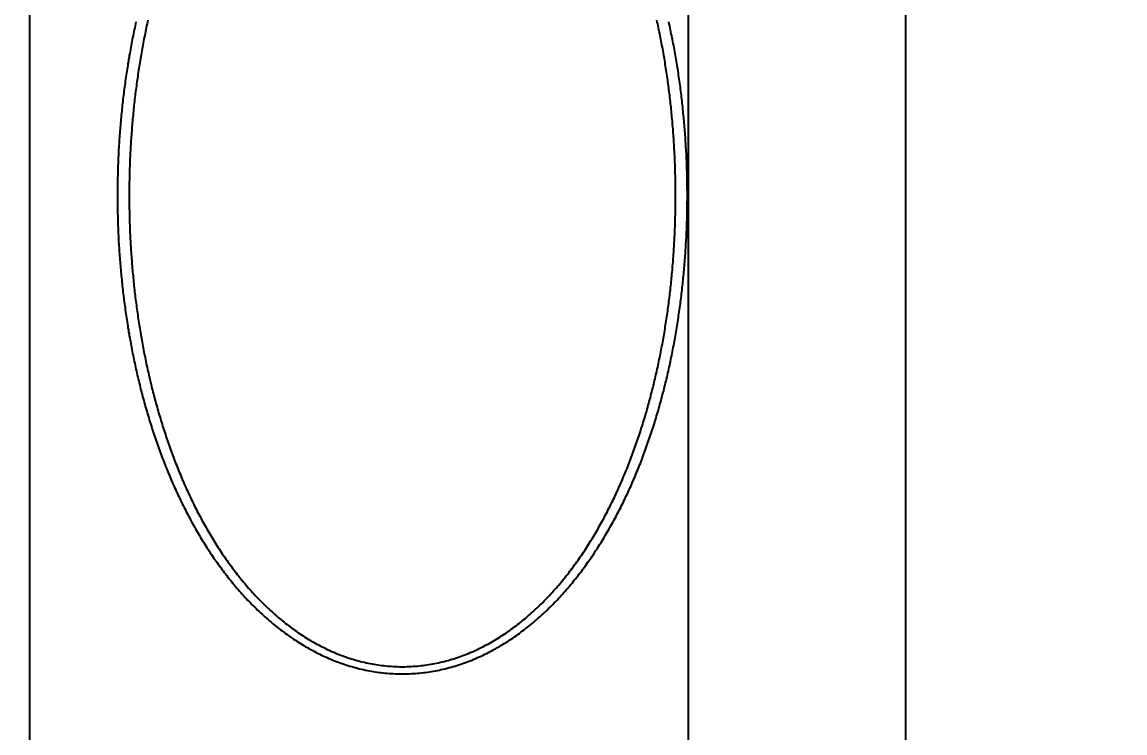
# Model space of a CAD drawing. Header units: millimetres. Extents: x 0 to 3800, y -67 to 2530.
# Drawn here: x 2286.53 to 2301.41, y 1555.68 to 1565.28 of the extents above; entities that cross this region are included whole.
import ezdxf

# ---------------------------------------------------------------- set-up
doc = ezdxf.new("R2010")
doc.units = ezdxf.units.MM
doc.layers.add('내부선 및 부속', color=4, linetype='Continuous')
doc.layers.add('치수선', color=7, linetype='Continuous')
doc.styles.add('____', font='')
doc.styles.get('____').set_extended_font_data('굴림')
doc.dimstyles.new('MSADIM', dxfattribs={"dimtxt": 33, "dimasz": 17, "dimexe": 10, "dimexo": 7.5, "dimgap": 10, "dimtad": 0, "dimtih": 1, "dimtoh": 1, "dimdec": 0, "dimzin": 1, "dimdsep": 46, "dimtxsty": '____', "dimcen": 11.25, "dimadec": 0, "dimazin": 0, "dimtfac": 1, "dimtdec": 0, "dimtix": 1, "dimtmove": 0, "dimatfit": 3, "dimfxl": 1, "dimtolj": 1, "dimtzin": 1, "dimarcsym": 0})

# ---------------------------------------------------------------- blocks, each defined once
blk = doc.blocks.new('*D52')
at = {"layer": '치수선', "color": 0, "linetype": 'Continuous', "lineweight": -2, "transparency": 16777216}
for p, q in [((2932.455, 1675.439), (2932.455, 1337.939)), ((2232.455, 1355.314), (2232.455, 1337.939)), ((2249.455, 1347.939), (2545.324, 1347.939)), ((2915.455, 1347.939), (2619.585, 1347.939))]:
    blk.add_line(p, q, dxfattribs=at)
at = {"layer": '치수선', "color": 0, "linetype": 'Continuous', "transparency": 16777216}
for points in [[(2249.455, 1350.773), (2249.455, 1345.106), (2232.455, 1347.939)], [(2915.455, 1350.773), (2915.455, 1345.106), (2932.455, 1347.939)]]:
    blk.add_solid(points, dxfattribs=at)
at = {"layer": '치수선', "color": 0, "linetype": 'Continuous', "transparency": 16777216, "insert": (2582.455, 1347.939), "char_height": 25, "attachment_point": 5, "style": '____'}
blk.add_mtext('\\A1;700', dxfattribs=at)

msp = doc.modelspace()

# ---------------------------------------------------------------- linework, layer by layer
at = {"layer": '내부선 및 부속', "linetype": 'Continuous'}
for p, q in [((2295.52, 1543.489), (2295.52, 1582.39)), ((2298.451, 1543.633), (2298.451, 1582.246)), ((2286.625, 1581.51), (2286.625, 1544.368))]:
    msp.add_line(p, q, dxfattribs=at)
at = {"layer": '내부선 및 부속', "linetype": 'Continuous', "flags": 128}
for points in [[(2288.224, 1565.308), (2288.219, 1565.282), (2288.213, 1565.257), (2288.207, 1565.231), (2288.202, 1565.205), (2288.196, 1565.179), (2288.191, 1565.153), (2288.186, 1565.127), (2288.181, 1565.101), (2288.175, 1565.075), (2288.17, 1565.049), (2288.165, 1565.023), (2288.16, 1564.997), (2288.155, 1564.971), (2288.15, 1564.945), (2288.146, 1564.919), (2288.141, 1564.892), (2288.136, 1564.866), (2288.132, 1564.84), (2288.127, 1564.814), (2288.123, 1564.788), (2288.119, 1564.762), (2288.114, 1564.736), (2288.11, 1564.709), (2288.106, 1564.683), (2288.102, 1564.657), (2288.098, 1564.631), (2288.094, 1564.604), (2288.09, 1564.578), (2288.086, 1564.552), (2288.082, 1564.526), (2288.078, 1564.499), (2288.075, 1564.473), (2288.071, 1564.447), (2288.068, 1564.421), (2288.064, 1564.394), (2288.061, 1564.368), (2288.058, 1564.342), (2288.054, 1564.315), (2288.051, 1564.289), (2288.048, 1564.263), (2288.045, 1564.236), (2288.042, 1564.21), (2288.039, 1564.183), (2288.036, 1564.157), (2288.033, 1564.131), (2288.031, 1564.104), (2288.028, 1564.078), (2288.025, 1564.051), (2288.023, 1564.025), (2288.02, 1563.999), (2288.018, 1563.972), (2288.015, 1563.946), (2288.013, 1563.919), (2288.011, 1563.893), (2288.009, 1563.866), (2288.007, 1563.84), (2288.005, 1563.813), (2288.003, 1563.787), (2288.001, 1563.761), (2287.999, 1563.734), (2287.997, 1563.708), (2287.995, 1563.681), (2287.994, 1563.655), (2287.992, 1563.628), (2287.99, 1563.602), (2287.989, 1563.575), (2287.988, 1563.549), (2287.986, 1563.522), (2287.985, 1563.496), (2287.984, 1563.469), (2287.982, 1563.443), (2287.981, 1563.416), (2287.98, 1563.39), (2287.979, 1563.363), (2287.978, 1563.337), (2287.977, 1563.31), (2287.977, 1563.284), (2287.976, 1563.257), (2287.975, 1563.231), (2287.975, 1563.204), (2287.974, 1563.178), (2287.974, 1563.151), (2287.973, 1563.125), (2287.973, 1563.125), (2287.973, 1563.098), (2287.972, 1563.072), (2287.972, 1563.045), (2287.972, 1563.019), (2287.972, 1562.992), (2287.972, 1562.966), (2287.972, 1562.939), (2287.972, 1562.939)], [(2295.346, 1562.939), (2295.346, 1562.966), (2295.346, 1562.992), (2295.345, 1563.019), (2295.345, 1563.045), (2295.345, 1563.072), (2295.345, 1563.098), (2295.344, 1563.125), (2295.344, 1563.151), (2295.343, 1563.178), (2295.343, 1563.204), (2295.342, 1563.231), (2295.341, 1563.257), (2295.341, 1563.284), (2295.34, 1563.31), (2295.339, 1563.337), (2295.338, 1563.363), (2295.337, 1563.39), (2295.336, 1563.416), (2295.335, 1563.443), (2295.334, 1563.469), (2295.332, 1563.496), (2295.331, 1563.522), (2295.33, 1563.549), (2295.328, 1563.575), (2295.327, 1563.602), (2295.325, 1563.628), (2295.324, 1563.655), (2295.322, 1563.681), (2295.32, 1563.708), (2295.318, 1563.734), (2295.317, 1563.761), (2295.315, 1563.787), (2295.313, 1563.813), (2295.311, 1563.84), (2295.309, 1563.866), (2295.306, 1563.893), (2295.304, 1563.919), (2295.302, 1563.946), (2295.299, 1563.972), (2295.297, 1563.999), (2295.295, 1564.025), (2295.292, 1564.051), (2295.289, 1564.078), (2295.287, 1564.104), (2295.284, 1564.131), (2295.281, 1564.157), (2295.278, 1564.183), (2295.275, 1564.21), (2295.272, 1564.236), (2295.269, 1564.263), (2295.266, 1564.289), (2295.263, 1564.315), (2295.26, 1564.342), (2295.256, 1564.368), (2295.253, 1564.394), (2295.25, 1564.421), (2295.246, 1564.447), (2295.242, 1564.473), (2295.239, 1564.499), (2295.235, 1564.526), (2295.231, 1564.552), (2295.228, 1564.578), (2295.224, 1564.604), (2295.22, 1564.631), (2295.216, 1564.657), (2295.211, 1564.683), (2295.207, 1564.709), (2295.203, 1564.736), (2295.199, 1564.762), (2295.194, 1564.788), (2295.19, 1564.814), (2295.185, 1564.84), (2295.181, 1564.866), (2295.176, 1564.892), (2295.172, 1564.919), (2295.167, 1564.945), (2295.162, 1564.971), (2295.157, 1564.997), (2295.152, 1565.023), (2295.147, 1565.049), (2295.142, 1565.075), (2295.137, 1565.101), (2295.131, 1565.127), (2295.126, 1565.153), (2295.121, 1565.179), (2295.115, 1565.205), (2295.11, 1565.231), (2295.104, 1565.257), (2295.099, 1565.282), (2295.093, 1565.308)], [(2288.063, 1565.284), (2288.057, 1565.257), (2288.052, 1565.231), (2288.046, 1565.204), (2288.04, 1565.178), (2288.035, 1565.151), (2288.029, 1565.125), (2288.024, 1565.098), (2288.018, 1565.071), (2288.013, 1565.045), (2288.008, 1565.018), (2288.003, 1564.991), (2287.998, 1564.965), (2287.993, 1564.938), (2287.988, 1564.911), (2287.983, 1564.885), (2287.978, 1564.858), (2287.973, 1564.831), (2287.969, 1564.804), (2287.964, 1564.778), (2287.96, 1564.751), (2287.955, 1564.724), (2287.951, 1564.697), (2287.947, 1564.67), (2287.942, 1564.644), (2287.938, 1564.617), (2287.934, 1564.59), (2287.93, 1564.563), (2287.926, 1564.536), (2287.922, 1564.509), (2287.918, 1564.482), (2287.915, 1564.455), (2287.911, 1564.429), (2287.907, 1564.402), (2287.904, 1564.375), (2287.9, 1564.348), (2287.897, 1564.321), (2287.894, 1564.294), (2287.89, 1564.267), (2287.887, 1564.24), (2287.884, 1564.213), (2287.881, 1564.186), (2287.878, 1564.159), (2287.875, 1564.132), (2287.872, 1564.105), (2287.87, 1564.078), (2287.867, 1564.051), (2287.864, 1564.024), (2287.862, 1563.997), (2287.859, 1563.97), (2287.857, 1563.942), (2287.854, 1563.915), (2287.852, 1563.888), (2287.85, 1563.861), (2287.848, 1563.834), (2287.845, 1563.807), (2287.843, 1563.78), (2287.841, 1563.753), (2287.839, 1563.726), (2287.838, 1563.699), (2287.836, 1563.672), (2287.834, 1563.644), (2287.832, 1563.617), (2287.831, 1563.59), (2287.829, 1563.563), (2287.828, 1563.536), (2287.827, 1563.509), (2287.825, 1563.482), (2287.824, 1563.455), (2287.823, 1563.427), (2287.822, 1563.4), (2287.821, 1563.373), (2287.82, 1563.346), (2287.819, 1563.319), (2287.818, 1563.292), (2287.817, 1563.265), (2287.816, 1563.237), (2287.816, 1563.21), (2287.815, 1563.183), (2287.814, 1563.156), (2287.814, 1563.129), (2287.814, 1563.129), (2287.814, 1563.102), (2287.813, 1563.075), (2287.813, 1563.048), (2287.813, 1563.02), (2287.813, 1562.993), (2287.812, 1562.966), (2287.812, 1562.939), (2287.812, 1562.939)], [(2295.505, 1562.939), (2295.505, 1562.966), (2295.505, 1562.993), (2295.504, 1563.02), (2295.504, 1563.048), (2295.504, 1563.075), (2295.504, 1563.102), (2295.503, 1563.129), (2295.503, 1563.156), (2295.502, 1563.183), (2295.502, 1563.21), (2295.501, 1563.237), (2295.5, 1563.265), (2295.499, 1563.292), (2295.499, 1563.319), (2295.498, 1563.346), (2295.497, 1563.373), (2295.496, 1563.4), (2295.494, 1563.427), (2295.493, 1563.455), (2295.492, 1563.482), (2295.491, 1563.509), (2295.489, 1563.536), (2295.488, 1563.563), (2295.486, 1563.59), (2295.485, 1563.617), (2295.483, 1563.644), (2295.481, 1563.672), (2295.48, 1563.699), (2295.478, 1563.726), (2295.476, 1563.753), (2295.474, 1563.78), (2295.472, 1563.807), (2295.47, 1563.834), (2295.468, 1563.861), (2295.465, 1563.888), (2295.463, 1563.915), (2295.461, 1563.942), (2295.458, 1563.97), (2295.456, 1563.997), (2295.453, 1564.024), (2295.45, 1564.051), (2295.448, 1564.078), (2295.445, 1564.105), (2295.442, 1564.132), (2295.439, 1564.159), (2295.436, 1564.186), (2295.433, 1564.213), (2295.43, 1564.24), (2295.427, 1564.267), (2295.424, 1564.294), (2295.42, 1564.321), (2295.417, 1564.348), (2295.413, 1564.375), (2295.41, 1564.402), (2295.406, 1564.429), (2295.403, 1564.455), (2295.399, 1564.482), (2295.395, 1564.509), (2295.391, 1564.536), (2295.387, 1564.563), (2295.383, 1564.59), (2295.379, 1564.617), (2295.375, 1564.644), (2295.371, 1564.67), (2295.366, 1564.697), (2295.362, 1564.724), (2295.358, 1564.751), (2295.353, 1564.778), (2295.349, 1564.804), (2295.344, 1564.831), (2295.339, 1564.858), (2295.334, 1564.885), (2295.33, 1564.911), (2295.325, 1564.938), (2295.32, 1564.965), (2295.315, 1564.991), (2295.309, 1565.018), (2295.304, 1565.045), (2295.299, 1565.071), (2295.294, 1565.098), (2295.288, 1565.125), (2295.283, 1565.151), (2295.277, 1565.178), (2295.271, 1565.204), (2295.266, 1565.231), (2295.26, 1565.257), (2295.254, 1565.284)], [(2287.812, 1562.939), (2287.812, 1562.912), (2287.813, 1562.885), (2287.813, 1562.858), (2287.813, 1562.831), (2287.813, 1562.803), (2287.814, 1562.776), (2287.814, 1562.749), (2287.814, 1562.722), (2287.815, 1562.695), (2287.816, 1562.668), (2287.816, 1562.641), (2287.817, 1562.613), (2287.818, 1562.586), (2287.819, 1562.559), (2287.82, 1562.532), (2287.821, 1562.505), (2287.822, 1562.478), (2287.823, 1562.451), (2287.824, 1562.423), (2287.825, 1562.396), (2287.827, 1562.369), (2287.828, 1562.342), (2287.829, 1562.315), (2287.831, 1562.288), (2287.832, 1562.261), (2287.834, 1562.234), (2287.836, 1562.206), (2287.838, 1562.179), (2287.839, 1562.152), (2287.841, 1562.125), (2287.843, 1562.098), (2287.845, 1562.071), (2287.848, 1562.044), (2287.85, 1562.017), (2287.852, 1561.99), (2287.854, 1561.963), (2287.857, 1561.936), (2287.859, 1561.909), (2287.862, 1561.881), (2287.864, 1561.854), (2287.867, 1561.827), (2287.87, 1561.8), (2287.872, 1561.773), (2287.875, 1561.746), (2287.878, 1561.719), (2287.881, 1561.692), (2287.884, 1561.665), (2287.887, 1561.638), (2287.89, 1561.611), (2287.894, 1561.584), (2287.897, 1561.557), (2287.9, 1561.53), (2287.904, 1561.503), (2287.907, 1561.476), (2287.911, 1561.45), (2287.915, 1561.423), (2287.918, 1561.396), (2287.922, 1561.369), (2287.926, 1561.342), (2287.93, 1561.315), (2287.934, 1561.288), (2287.938, 1561.261), (2287.942, 1561.234), (2287.947, 1561.208), (2287.951, 1561.181), (2287.955, 1561.154), (2287.96, 1561.127), (2287.964, 1561.1), (2287.969, 1561.074), (2287.973, 1561.047), (2287.978, 1561.02), (2287.983, 1560.993), (2287.988, 1560.967), (2287.993, 1560.94), (2287.998, 1560.913), (2288.003, 1560.887), (2288.008, 1560.86), (2288.013, 1560.833), (2288.018, 1560.807), (2288.024, 1560.78), (2288.029, 1560.753), (2288.035, 1560.727), (2288.04, 1560.7), (2288.046, 1560.674), (2288.052, 1560.647), (2288.057, 1560.621), (2288.063, 1560.594), (2288.069, 1560.568), (2288.075, 1560.541), (2288.081, 1560.515), (2288.087, 1560.488), (2288.094, 1560.462), (2288.1, 1560.436), (2288.106, 1560.409), (2288.113, 1560.383), (2288.119, 1560.357), (2288.126, 1560.33), (2288.133, 1560.304), (2288.139, 1560.278), (2288.146, 1560.251), (2288.146, 1560.251), (2288.153, 1560.225), (2288.16, 1560.199), (2288.167, 1560.173), (2288.175, 1560.147), (2288.182, 1560.121), (2288.189, 1560.094), (2288.196, 1560.068), (2288.204, 1560.042), (2288.212, 1560.016), (2288.219, 1559.99), (2288.227, 1559.964), (2288.235, 1559.938), (2288.243, 1559.912), (2288.251, 1559.886), (2288.259, 1559.86), (2288.267, 1559.834), (2288.275, 1559.809), (2288.283, 1559.783), (2288.292, 1559.757), (2288.3, 1559.731), (2288.309, 1559.705), (2288.317, 1559.68), (2288.326, 1559.654), (2288.335, 1559.628), (2288.344, 1559.603), (2288.353, 1559.577), (2288.362, 1559.552), (2288.371, 1559.526), (2288.38, 1559.5), (2288.39, 1559.475), (2288.399, 1559.45), (2288.409, 1559.424), (2288.418, 1559.399), (2288.428, 1559.373), (2288.438, 1559.348), (2288.447, 1559.323), (2288.457, 1559.297), (2288.467, 1559.272), (2288.478, 1559.247), (2288.488, 1559.222), (2288.498, 1559.197), (2288.509, 1559.172), (2288.519, 1559.147), (2288.53, 1559.122), (2288.54, 1559.097), (2288.551, 1559.072), (2288.562, 1559.047), (2288.573, 1559.022), (2288.584, 1558.997), (2288.595, 1558.973), (2288.607, 1558.948), (2288.618, 1558.923), (2288.629, 1558.899), (2288.641, 1558.874), (2288.653, 1558.85), (2288.664, 1558.825), (2288.676, 1558.801), (2288.688, 1558.776), (2288.7, 1558.752), (2288.712, 1558.728), (2288.725, 1558.704), (2288.737, 1558.679), (2288.75, 1558.655), (2288.762, 1558.631), (2288.775, 1558.607), (2288.788, 1558.583), (2288.8, 1558.559), (2288.813, 1558.535), (2288.827, 1558.512), (2288.84, 1558.488), (2288.853, 1558.464), (2288.866, 1558.441), (2288.88, 1558.417), (2288.894, 1558.394), (2288.907, 1558.37), (2288.921, 1558.347), (2288.935, 1558.324), (2288.949, 1558.3), (2288.963, 1558.277), (2288.978, 1558.254), (2288.992, 1558.231), (2289.007, 1558.208), (2289.021, 1558.185), (2289.036, 1558.162), (2289.051, 1558.14), (2289.066, 1558.117), (2289.081, 1558.094), (2289.096, 1558.072), (2289.111, 1558.049), (2289.127, 1558.027), (2289.142, 1558.005), (2289.158, 1557.983), (2289.174, 1557.96), (2289.19, 1557.938), (2289.206, 1557.916), (2289.222, 1557.895), (2289.238, 1557.873), (2289.254, 1557.851), (2289.271, 1557.83), (2289.287, 1557.808), (2289.287, 1557.808), (2289.304, 1557.787), (2289.321, 1557.765), (2289.338, 1557.744), (2289.355, 1557.723), (2289.372, 1557.702), (2289.39, 1557.681), (2289.407, 1557.66), (2289.425, 1557.64), (2289.442, 1557.619), (2289.46, 1557.598), (2289.478, 1557.578), (2289.496, 1557.558), (2289.515, 1557.538), (2289.533, 1557.518), (2289.552, 1557.498), (2289.57, 1557.478), (2289.589, 1557.458), (2289.608, 1557.439), (2289.627, 1557.419), (2289.646, 1557.4), (2289.665, 1557.381), (2289.685, 1557.362), (2289.704, 1557.343), (2289.724, 1557.324), (2289.744, 1557.306), (2289.764, 1557.287), (2289.784, 1557.269), (2289.804, 1557.25), (2289.825, 1557.232), (2289.845, 1557.214), (2289.866, 1557.197), (2289.887, 1557.179), (2289.907, 1557.162), (2289.929, 1557.144), (2289.95, 1557.127), (2289.971, 1557.11), (2289.993, 1557.093), (2290.014, 1557.077), (2290.036, 1557.06), (2290.058, 1557.044), (2290.08, 1557.028), (2290.102, 1557.012), (2290.124, 1556.996), (2290.146, 1556.98), (2290.169, 1556.965), (2290.191, 1556.95), (2290.214, 1556.934), (2290.237, 1556.92), (2290.26, 1556.905), (2290.283, 1556.891), (2290.306, 1556.876), (2290.33, 1556.862), (2290.353, 1556.848), (2290.377, 1556.835), (2290.4, 1556.821), (2290.424, 1556.808), (2290.448, 1556.795), (2290.472, 1556.783), (2290.496, 1556.77), (2290.521, 1556.758), (2290.545, 1556.746), (2290.569, 1556.734), (2290.594, 1556.722), (2290.619, 1556.711), (2290.644, 1556.7), (2290.668, 1556.689), (2290.693, 1556.679), (2290.719, 1556.668), (2290.744, 1556.658), (2290.769, 1556.648), (2290.795, 1556.639), (2290.82, 1556.629), (2290.846, 1556.62), (2290.871, 1556.612), (2290.897, 1556.603), (2290.923, 1556.595), (2290.949, 1556.587), (2290.975, 1556.579), (2291.001, 1556.572), (2291.027, 1556.565), (2291.054, 1556.558), (2291.08, 1556.551), (2291.106, 1556.545), (2291.133, 1556.539), (2291.16, 1556.533), (2291.186, 1556.528), (2291.213, 1556.522), (2291.24, 1556.518), (2291.266, 1556.513), (2291.293, 1556.509), (2291.32, 1556.505), (2291.347, 1556.501), (2291.374, 1556.498), (2291.401, 1556.495), (2291.428, 1556.492), (2291.455, 1556.49), (2291.482, 1556.487), (2291.509, 1556.486), (2291.536, 1556.484), (2291.564, 1556.483), (2291.564, 1556.483), (2291.591, 1556.482), (2291.618, 1556.481), (2291.645, 1556.481), (2291.672, 1556.481), (2291.699, 1556.481), (2291.727, 1556.482), (2291.754, 1556.483), (2291.781, 1556.484), (2291.808, 1556.486), (2291.835, 1556.487), (2291.862, 1556.49), (2291.889, 1556.492), (2291.916, 1556.495), (2291.943, 1556.498), (2291.97, 1556.501), (2291.997, 1556.505), (2292.024, 1556.509), (2292.051, 1556.513), (2292.078, 1556.518), (2292.104, 1556.523), (2292.131, 1556.528), (2292.158, 1556.533), (2292.184, 1556.539), (2292.211, 1556.545), (2292.237, 1556.551), (2292.263, 1556.558), (2292.29, 1556.565), (2292.316, 1556.572), (2292.342, 1556.579), (2292.368, 1556.587), (2292.394, 1556.595), (2292.42, 1556.603), (2292.446, 1556.612), (2292.471, 1556.62), (2292.497, 1556.629), (2292.523, 1556.639), (2292.548, 1556.648), (2292.573, 1556.658), (2292.599, 1556.668), (2292.624, 1556.679), (2292.649, 1556.689), (2292.674, 1556.7), (2292.699, 1556.711), (2292.723, 1556.722), (2292.748, 1556.734), (2292.772, 1556.746), (2292.797, 1556.758), (2292.821, 1556.77), (2292.845, 1556.783), (2292.869, 1556.795), (2292.893, 1556.808), (2292.917, 1556.821), (2292.94, 1556.835), (2292.964, 1556.848), (2292.988, 1556.862), (2293.011, 1556.876), (2293.034, 1556.891), (2293.057, 1556.905), (2293.08, 1556.92), (2293.103, 1556.934), (2293.126, 1556.95), (2293.148, 1556.965), (2293.171, 1556.98), (2293.193, 1556.996), (2293.215, 1557.012), (2293.238, 1557.028), (2293.259, 1557.044), (2293.281, 1557.06), (2293.303, 1557.077), (2293.325, 1557.093), (2293.346, 1557.11), (2293.367, 1557.127), (2293.389, 1557.144), (2293.41, 1557.162), (2293.431, 1557.179), (2293.451, 1557.197), (2293.472, 1557.214), (2293.493, 1557.232), (2293.513, 1557.25), (2293.533, 1557.269), (2293.553, 1557.287), (2293.573, 1557.306), (2293.593, 1557.324), (2293.613, 1557.343), (2293.632, 1557.362), (2293.652, 1557.381), (2293.671, 1557.4), (2293.69, 1557.419), (2293.709, 1557.439), (2293.728, 1557.458), (2293.747, 1557.478), (2293.766, 1557.498), (2293.784, 1557.518), (2293.803, 1557.538), (2293.821, 1557.558), (2293.839, 1557.578), (2293.857, 1557.598), (2293.875, 1557.619), (2293.892, 1557.64), (2293.91, 1557.66), (2293.91, 1557.66), (2293.928, 1557.681), (2293.945, 1557.702), (2293.962, 1557.723), (2293.979, 1557.744), (2293.996, 1557.765), (2294.013, 1557.787), (2294.03, 1557.808), (2294.046, 1557.83), (2294.063, 1557.851), (2294.079, 1557.873), (2294.095, 1557.895), (2294.112, 1557.917), (2294.128, 1557.938), (2294.144, 1557.96), (2294.159, 1557.983), (2294.175, 1558.005), (2294.19, 1558.027), (2294.206, 1558.049), (2294.221, 1558.072), (2294.236, 1558.094), (2294.251, 1558.117), (2294.266, 1558.14), (2294.281, 1558.162), (2294.296, 1558.185), (2294.311, 1558.208), (2294.325, 1558.231), (2294.34, 1558.254), (2294.354, 1558.277), (2294.368, 1558.3), (2294.382, 1558.324), (2294.396, 1558.347), (2294.41, 1558.37), (2294.424, 1558.394), (2294.437, 1558.417), (2294.451, 1558.441), (2294.464, 1558.464), (2294.477, 1558.488), (2294.491, 1558.512), (2294.504, 1558.535), (2294.517, 1558.559), (2294.53, 1558.583), (2294.542, 1558.607), (2294.555, 1558.631), (2294.568, 1558.655), (2294.58, 1558.679), (2294.592, 1558.704), (2294.605, 1558.728), (2294.617, 1558.752), (2294.629, 1558.776), (2294.641, 1558.801), (2294.653, 1558.825), (2294.665, 1558.85), (2294.676, 1558.874), (2294.688, 1558.899), (2294.699, 1558.923), (2294.711, 1558.948), (2294.722, 1558.973), (2294.733, 1558.997), (2294.744, 1559.022), (2294.755, 1559.047), (2294.766, 1559.072), (2294.777, 1559.097), (2294.788, 1559.122), (2294.798, 1559.147), (2294.809, 1559.172), (2294.819, 1559.197), (2294.829, 1559.222), (2294.84, 1559.247), (2294.85, 1559.272), (2294.86, 1559.298), (2294.87, 1559.323), (2294.88, 1559.348), (2294.889, 1559.373), (2294.899, 1559.399), (2294.909, 1559.424), (2294.918, 1559.45), (2294.928, 1559.475), (2294.937, 1559.5), (2294.946, 1559.526), (2294.955, 1559.552), (2294.964, 1559.577), (2294.973, 1559.603), (2294.982, 1559.628), (2294.991, 1559.654), (2295, 1559.68), (2295.009, 1559.705), (2295.017, 1559.731), (2295.026, 1559.757), (2295.034, 1559.783), (2295.042, 1559.809), (2295.05, 1559.834), (2295.059, 1559.86), (2295.067, 1559.886), (2295.075, 1559.912), (2295.082, 1559.938), (2295.09, 1559.964), (2295.098, 1559.99), (2295.106, 1560.016), (2295.113, 1560.042), (2295.121, 1560.068), (2295.121, 1560.068), (2295.128, 1560.094), (2295.135, 1560.121), (2295.143, 1560.147), (2295.15, 1560.173), (2295.157, 1560.199), (2295.164, 1560.225), (2295.171, 1560.251), (2295.178, 1560.278), (2295.185, 1560.304), (2295.191, 1560.33), (2295.198, 1560.357), (2295.204, 1560.383), (2295.211, 1560.409), (2295.217, 1560.436), (2295.224, 1560.462), (2295.23, 1560.488), (2295.236, 1560.515), (2295.242, 1560.541), (2295.248, 1560.568), (2295.254, 1560.594), (2295.26, 1560.621), (2295.266, 1560.647), (2295.271, 1560.674), (2295.277, 1560.7), (2295.283, 1560.727), (2295.288, 1560.753), (2295.294, 1560.78), (2295.299, 1560.807), (2295.304, 1560.833), (2295.309, 1560.86), (2295.315, 1560.887), (2295.32, 1560.913), (2295.325, 1560.94), (2295.33, 1560.967), (2295.334, 1560.993), (2295.339, 1561.02), (2295.344, 1561.047), (2295.349, 1561.074), (2295.353, 1561.1), (2295.358, 1561.127), (2295.362, 1561.154), (2295.366, 1561.181), (2295.371, 1561.208), (2295.375, 1561.234), (2295.379, 1561.261), (2295.383, 1561.288), (2295.387, 1561.315), (2295.391, 1561.342), (2295.395, 1561.369), (2295.399, 1561.396), (2295.403, 1561.423), (2295.406, 1561.45), (2295.41, 1561.476), (2295.413, 1561.503), (2295.417, 1561.53), (2295.42, 1561.557), (2295.424, 1561.584), (2295.427, 1561.611), (2295.43, 1561.638), (2295.433, 1561.665), (2295.436, 1561.692), (2295.439, 1561.719), (2295.442, 1561.746), (2295.445, 1561.773), (2295.448, 1561.8), (2295.45, 1561.827), (2295.453, 1561.854), (2295.456, 1561.881), (2295.458, 1561.908), (2295.461, 1561.936), (2295.463, 1561.963), (2295.465, 1561.99), (2295.468, 1562.017), (2295.47, 1562.044), (2295.472, 1562.071), (2295.474, 1562.098), (2295.476, 1562.125), (2295.478, 1562.152), (2295.48, 1562.179), (2295.481, 1562.206), (2295.483, 1562.234), (2295.485, 1562.261), (2295.486, 1562.288), (2295.488, 1562.315), (2295.489, 1562.342), (2295.491, 1562.369), (2295.492, 1562.396), (2295.493, 1562.423), (2295.494, 1562.451), (2295.496, 1562.478), (2295.497, 1562.505), (2295.498, 1562.532), (2295.499, 1562.559), (2295.499, 1562.586), (2295.5, 1562.613), (2295.501, 1562.641), (2295.502, 1562.668), (2295.502, 1562.695), (2295.503, 1562.722), (2295.503, 1562.749), (2295.503, 1562.749), (2295.504, 1562.776), (2295.504, 1562.803), (2295.504, 1562.831), (2295.504, 1562.858), (2295.505, 1562.885), (2295.505, 1562.912), (2295.505, 1562.939), (2295.505, 1562.939)], [(2287.972, 1562.939), (2287.972, 1562.913), (2287.972, 1562.886), (2287.972, 1562.86), (2287.972, 1562.833), (2287.972, 1562.807), (2287.973, 1562.78), (2287.973, 1562.754), (2287.974, 1562.727), (2287.974, 1562.701), (2287.975, 1562.674), (2287.975, 1562.647), (2287.976, 1562.621), (2287.977, 1562.594), (2287.977, 1562.568), (2287.978, 1562.541), (2287.979, 1562.515), (2287.98, 1562.488), (2287.981, 1562.462), (2287.982, 1562.435), (2287.984, 1562.409), (2287.985, 1562.382), (2287.986, 1562.356), (2287.988, 1562.329), (2287.989, 1562.303), (2287.99, 1562.276), (2287.992, 1562.25), (2287.994, 1562.223), (2287.995, 1562.197), (2287.997, 1562.17), (2287.999, 1562.144), (2288.001, 1562.118), (2288.003, 1562.091), (2288.005, 1562.065), (2288.007, 1562.038), (2288.009, 1562.012), (2288.011, 1561.985), (2288.013, 1561.959), (2288.015, 1561.932), (2288.018, 1561.906), (2288.02, 1561.879), (2288.023, 1561.853), (2288.025, 1561.827), (2288.028, 1561.8), (2288.031, 1561.774), (2288.033, 1561.747), (2288.036, 1561.721), (2288.039, 1561.695), (2288.042, 1561.668), (2288.045, 1561.642), (2288.048, 1561.615), (2288.051, 1561.589), (2288.054, 1561.563), (2288.058, 1561.536), (2288.061, 1561.51), (2288.064, 1561.484), (2288.068, 1561.457), (2288.071, 1561.431), (2288.075, 1561.405), (2288.078, 1561.379), (2288.082, 1561.352), (2288.086, 1561.326), (2288.09, 1561.3), (2288.094, 1561.274), (2288.098, 1561.247), (2288.102, 1561.221), (2288.106, 1561.195), (2288.11, 1561.169), (2288.114, 1561.143), (2288.119, 1561.116), (2288.123, 1561.09), (2288.127, 1561.064), (2288.132, 1561.038), (2288.136, 1561.012), (2288.141, 1560.986), (2288.146, 1560.96), (2288.15, 1560.933), (2288.155, 1560.907), (2288.16, 1560.881), (2288.165, 1560.855), (2288.17, 1560.829), (2288.175, 1560.803), (2288.181, 1560.777), (2288.186, 1560.751), (2288.191, 1560.725), (2288.196, 1560.699), (2288.202, 1560.673), (2288.207, 1560.647), (2288.213, 1560.622), (2288.219, 1560.596), (2288.224, 1560.57), (2288.23, 1560.544), (2288.236, 1560.518), (2288.242, 1560.492), (2288.248, 1560.466), (2288.254, 1560.441), (2288.26, 1560.415), (2288.267, 1560.389), (2288.273, 1560.363), (2288.279, 1560.338), (2288.286, 1560.312), (2288.286, 1560.312), (2288.292, 1560.286), (2288.299, 1560.261), (2288.306, 1560.235), (2288.312, 1560.209), (2288.319, 1560.184), (2288.326, 1560.158), (2288.333, 1560.133), (2288.34, 1560.107), (2288.347, 1560.081), (2288.354, 1560.056), (2288.362, 1560.03), (2288.369, 1560.005), (2288.376, 1559.98), (2288.384, 1559.954), (2288.392, 1559.929), (2288.399, 1559.903), (2288.407, 1559.878), (2288.415, 1559.853), (2288.423, 1559.827), (2288.431, 1559.802), (2288.439, 1559.777), (2288.447, 1559.752), (2288.455, 1559.726), (2288.464, 1559.701), (2288.472, 1559.676), (2288.48, 1559.651), (2288.489, 1559.626), (2288.498, 1559.601), (2288.506, 1559.576), (2288.515, 1559.551), (2288.524, 1559.526), (2288.533, 1559.501), (2288.542, 1559.476), (2288.551, 1559.451), (2288.56, 1559.426), (2288.57, 1559.401), (2288.579, 1559.377), (2288.589, 1559.352), (2288.598, 1559.327), (2288.608, 1559.302), (2288.618, 1559.278), (2288.627, 1559.253), (2288.637, 1559.229), (2288.647, 1559.204), (2288.658, 1559.18), (2288.668, 1559.155), (2288.678, 1559.131), (2288.688, 1559.106), (2288.699, 1559.082), (2288.709, 1559.058), (2288.72, 1559.033), (2288.731, 1559.009), (2288.742, 1558.985), (2288.753, 1558.961), (2288.764, 1558.937), (2288.775, 1558.912), (2288.786, 1558.888), (2288.797, 1558.864), (2288.809, 1558.84), (2288.82, 1558.817), (2288.832, 1558.793), (2288.844, 1558.769), (2288.855, 1558.745), (2288.867, 1558.721), (2288.879, 1558.698), (2288.891, 1558.674), (2288.904, 1558.651), (2288.916, 1558.627), (2288.928, 1558.604), (2288.941, 1558.58), (2288.953, 1558.557), (2288.966, 1558.534), (2288.979, 1558.51), (2288.992, 1558.487), (2289.005, 1558.464), (2289.018, 1558.441), (2289.031, 1558.418), (2289.045, 1558.395), (2289.058, 1558.372), (2289.072, 1558.35), (2289.085, 1558.327), (2289.099, 1558.304), (2289.113, 1558.282), (2289.127, 1558.259), (2289.141, 1558.237), (2289.155, 1558.214), (2289.169, 1558.192), (2289.184, 1558.17), (2289.198, 1558.147), (2289.213, 1558.125), (2289.228, 1558.103), (2289.243, 1558.081), (2289.258, 1558.059), (2289.273, 1558.038), (2289.288, 1558.016), (2289.303, 1557.994), (2289.319, 1557.973), (2289.334, 1557.951), (2289.35, 1557.93), (2289.366, 1557.908), (2289.366, 1557.908), (2289.382, 1557.887), (2289.398, 1557.866), (2289.414, 1557.845), (2289.43, 1557.824), (2289.447, 1557.803), (2289.463, 1557.782), (2289.48, 1557.762), (2289.497, 1557.741), (2289.514, 1557.721), (2289.531, 1557.7), (2289.548, 1557.68), (2289.565, 1557.66), (2289.583, 1557.64), (2289.6, 1557.62), (2289.618, 1557.6), (2289.636, 1557.58), (2289.654, 1557.561), (2289.672, 1557.541), (2289.69, 1557.522), (2289.708, 1557.503), (2289.727, 1557.484), (2289.745, 1557.465), (2289.764, 1557.446), (2289.783, 1557.427), (2289.802, 1557.409), (2289.821, 1557.39), (2289.84, 1557.372), (2289.86, 1557.354), (2289.879, 1557.336), (2289.899, 1557.318), (2289.919, 1557.3), (2289.939, 1557.282), (2289.959, 1557.265), (2289.979, 1557.247), (2290, 1557.23), (2290.02, 1557.213), (2290.041, 1557.196), (2290.061, 1557.18), (2290.082, 1557.163), (2290.103, 1557.147), (2290.124, 1557.13), (2290.146, 1557.114), (2290.167, 1557.098), (2290.189, 1557.083), (2290.21, 1557.067), (2290.232, 1557.052), (2290.254, 1557.037), (2290.276, 1557.022), (2290.298, 1557.007), (2290.321, 1556.993), (2290.343, 1556.978), (2290.366, 1556.964), (2290.388, 1556.95), (2290.411, 1556.937), (2290.434, 1556.923), (2290.457, 1556.91), (2290.48, 1556.897), (2290.503, 1556.884), (2290.527, 1556.871), (2290.55, 1556.859), (2290.574, 1556.847), (2290.597, 1556.835), (2290.621, 1556.823), (2290.645, 1556.812), (2290.669, 1556.8), (2290.693, 1556.789), (2290.718, 1556.779), (2290.742, 1556.768), (2290.767, 1556.758), (2290.791, 1556.748), (2290.816, 1556.738), (2290.841, 1556.729), (2290.866, 1556.72), (2290.891, 1556.711), (2290.916, 1556.702), (2290.941, 1556.694), (2290.966, 1556.686), (2290.992, 1556.678), (2291.017, 1556.67), (2291.043, 1556.663), (2291.068, 1556.656), (2291.094, 1556.649), (2291.12, 1556.643), (2291.145, 1556.637), (2291.171, 1556.631), (2291.197, 1556.625), (2291.223, 1556.62), (2291.249, 1556.615), (2291.275, 1556.611), (2291.302, 1556.606), (2291.328, 1556.602), (2291.354, 1556.599), (2291.381, 1556.595), (2291.407, 1556.592), (2291.433, 1556.589), (2291.46, 1556.587), (2291.486, 1556.584), (2291.513, 1556.583), (2291.539, 1556.581), (2291.566, 1556.58), (2291.566, 1556.58), (2291.592, 1556.579), (2291.619, 1556.578), (2291.645, 1556.578), (2291.672, 1556.578), (2291.698, 1556.578), (2291.725, 1556.579), (2291.751, 1556.58), (2291.778, 1556.581), (2291.804, 1556.583), (2291.831, 1556.584), (2291.857, 1556.587), (2291.884, 1556.589), (2291.91, 1556.592), (2291.937, 1556.595), (2291.963, 1556.599), (2291.989, 1556.602), (2292.015, 1556.606), (2292.042, 1556.611), (2292.068, 1556.615), (2292.094, 1556.62), (2292.12, 1556.625), (2292.146, 1556.631), (2292.172, 1556.637), (2292.198, 1556.643), (2292.223, 1556.649), (2292.249, 1556.656), (2292.275, 1556.663), (2292.3, 1556.67), (2292.326, 1556.678), (2292.351, 1556.686), (2292.376, 1556.694), (2292.401, 1556.702), (2292.426, 1556.711), (2292.451, 1556.72), (2292.476, 1556.729), (2292.501, 1556.738), (2292.526, 1556.748), (2292.551, 1556.758), (2292.575, 1556.768), (2292.599, 1556.779), (2292.624, 1556.789), (2292.648, 1556.8), (2292.672, 1556.812), (2292.696, 1556.823), (2292.72, 1556.835), (2292.743, 1556.847), (2292.767, 1556.859), (2292.791, 1556.871), (2292.814, 1556.884), (2292.837, 1556.897), (2292.86, 1556.91), (2292.883, 1556.923), (2292.906, 1556.937), (2292.929, 1556.95), (2292.952, 1556.964), (2292.974, 1556.978), (2292.997, 1556.993), (2293.019, 1557.007), (2293.041, 1557.022), (2293.063, 1557.037), (2293.085, 1557.052), (2293.107, 1557.067), (2293.128, 1557.083), (2293.15, 1557.098), (2293.171, 1557.114), (2293.193, 1557.13), (2293.214, 1557.147), (2293.235, 1557.163), (2293.256, 1557.18), (2293.277, 1557.196), (2293.297, 1557.213), (2293.318, 1557.23), (2293.338, 1557.247), (2293.358, 1557.265), (2293.378, 1557.282), (2293.398, 1557.3), (2293.418, 1557.318), (2293.438, 1557.336), (2293.457, 1557.354), (2293.477, 1557.372), (2293.496, 1557.39), (2293.515, 1557.409), (2293.534, 1557.427), (2293.553, 1557.446), (2293.572, 1557.465), (2293.59, 1557.484), (2293.609, 1557.503), (2293.627, 1557.522), (2293.645, 1557.541), (2293.664, 1557.561), (2293.681, 1557.58), (2293.699, 1557.6), (2293.717, 1557.62), (2293.734, 1557.64), (2293.752, 1557.66), (2293.769, 1557.68), (2293.786, 1557.7), (2293.803, 1557.721), (2293.82, 1557.741), (2293.837, 1557.762), (2293.837, 1557.762), (2293.854, 1557.782), (2293.87, 1557.803), (2293.887, 1557.824), (2293.903, 1557.845), (2293.919, 1557.866), (2293.935, 1557.887), (2293.951, 1557.908), (2293.967, 1557.93), (2293.983, 1557.951), (2293.998, 1557.973), (2294.014, 1557.994), (2294.029, 1558.016), (2294.044, 1558.038), (2294.059, 1558.059), (2294.074, 1558.081), (2294.089, 1558.103), (2294.104, 1558.125), (2294.119, 1558.147), (2294.133, 1558.17), (2294.148, 1558.192), (2294.162, 1558.214), (2294.176, 1558.237), (2294.19, 1558.259), (2294.204, 1558.282), (2294.218, 1558.304), (2294.232, 1558.327), (2294.246, 1558.35), (2294.259, 1558.372), (2294.273, 1558.395), (2294.286, 1558.418), (2294.299, 1558.441), (2294.312, 1558.464), (2294.325, 1558.487), (2294.338, 1558.51), (2294.351, 1558.534), (2294.364, 1558.557), (2294.376, 1558.58), (2294.389, 1558.604), (2294.401, 1558.627), (2294.414, 1558.651), (2294.426, 1558.674), (2294.438, 1558.698), (2294.45, 1558.721), (2294.462, 1558.745), (2294.474, 1558.769), (2294.485, 1558.793), (2294.497, 1558.817), (2294.508, 1558.84), (2294.52, 1558.864), (2294.531, 1558.888), (2294.542, 1558.912), (2294.554, 1558.937), (2294.565, 1558.961), (2294.576, 1558.985), (2294.586, 1559.009), (2294.597, 1559.033), (2294.608, 1559.058), (2294.618, 1559.082), (2294.629, 1559.106), (2294.639, 1559.131), (2294.649, 1559.155), (2294.66, 1559.18), (2294.67, 1559.204), (2294.68, 1559.229), (2294.69, 1559.253), (2294.7, 1559.278), (2294.709, 1559.302), (2294.719, 1559.327), (2294.729, 1559.352), (2294.738, 1559.377), (2294.747, 1559.401), (2294.757, 1559.426), (2294.766, 1559.451), (2294.775, 1559.476), (2294.784, 1559.501), (2294.793, 1559.526), (2294.802, 1559.551), (2294.811, 1559.576), (2294.82, 1559.601), (2294.828, 1559.626), (2294.837, 1559.651), (2294.845, 1559.676), (2294.854, 1559.701), (2294.862, 1559.726), (2294.87, 1559.752), (2294.878, 1559.777), (2294.886, 1559.802), (2294.894, 1559.827), (2294.902, 1559.853), (2294.91, 1559.878), (2294.918, 1559.903), (2294.926, 1559.929), (2294.933, 1559.954), (2294.941, 1559.98), (2294.948, 1560.005), (2294.956, 1560.03), (2294.963, 1560.056), (2294.97, 1560.081), (2294.977, 1560.107), (2294.984, 1560.133), (2294.984, 1560.133), (2294.991, 1560.158), (2294.998, 1560.184), (2295.005, 1560.209), (2295.012, 1560.235), (2295.018, 1560.261), (2295.025, 1560.286), (2295.031, 1560.312), (2295.038, 1560.338), (2295.044, 1560.363), (2295.051, 1560.389), (2295.057, 1560.415), (2295.063, 1560.441), (2295.069, 1560.466), (2295.075, 1560.492), (2295.081, 1560.518), (2295.087, 1560.544), (2295.093, 1560.57), (2295.099, 1560.596), (2295.104, 1560.622), (2295.11, 1560.647), (2295.115, 1560.673), (2295.121, 1560.699), (2295.126, 1560.725), (2295.131, 1560.751), (2295.137, 1560.777), (2295.142, 1560.803), (2295.147, 1560.829), (2295.152, 1560.855), (2295.157, 1560.881), (2295.162, 1560.907), (2295.167, 1560.933), (2295.172, 1560.96), (2295.176, 1560.986), (2295.181, 1561.012), (2295.185, 1561.038), (2295.19, 1561.064), (2295.194, 1561.09), (2295.199, 1561.116), (2295.203, 1561.143), (2295.207, 1561.169), (2295.211, 1561.195), (2295.216, 1561.221), (2295.22, 1561.247), (2295.224, 1561.274), (2295.228, 1561.3), (2295.231, 1561.326), (2295.235, 1561.352), (2295.239, 1561.379), (2295.242, 1561.405), (2295.246, 1561.431), (2295.25, 1561.457), (2295.253, 1561.484), (2295.256, 1561.51), (2295.26, 1561.536), (2295.263, 1561.563), (2295.266, 1561.589), (2295.269, 1561.615), (2295.272, 1561.642), (2295.275, 1561.668), (2295.278, 1561.695), (2295.281, 1561.721), (2295.284, 1561.747), (2295.287, 1561.774), (2295.289, 1561.8), (2295.292, 1561.827), (2295.295, 1561.853), (2295.297, 1561.879), (2295.299, 1561.906), (2295.302, 1561.932), (2295.304, 1561.959), (2295.306, 1561.985), (2295.309, 1562.012), (2295.311, 1562.038), (2295.313, 1562.065), (2295.315, 1562.091), (2295.317, 1562.118), (2295.318, 1562.144), (2295.32, 1562.17), (2295.322, 1562.197), (2295.324, 1562.223), (2295.325, 1562.25), (2295.327, 1562.276), (2295.328, 1562.303), (2295.33, 1562.329), (2295.331, 1562.356), (2295.332, 1562.382), (2295.334, 1562.409), (2295.335, 1562.435), (2295.336, 1562.462), (2295.337, 1562.488), (2295.338, 1562.515), (2295.339, 1562.541), (2295.34, 1562.568), (2295.341, 1562.594), (2295.341, 1562.621), (2295.342, 1562.647), (2295.343, 1562.674), (2295.343, 1562.701), (2295.344, 1562.727), (2295.344, 1562.754), (2295.344, 1562.754), (2295.345, 1562.78), (2295.345, 1562.807), (2295.345, 1562.833), (2295.345, 1562.86), (2295.346, 1562.886), (2295.346, 1562.913), (2295.346, 1562.939), (2295.346, 1562.939)]]:
    msp.add_lwpolyline(points, dxfattribs=at)

# ---------------------------------------------------------------- dimensions: what is measured, and where the dimension line sits
at = {"layer": '치수선', "linetype": 'Continuous'}
dim = msp.add_linear_dim(base=(2232.455, 1347.939), p1=(2932.455, 1682.939), p2=(2232.455, 1362.814), dimstyle='MSADIM', override={"dimtxt": 25}, dxfattribs=at)
dim.commit()
dim.dimension.update_dxf_attribs({"geometry": '*D52', "text_midpoint": (2582.455, 1347.939)})

doc.saveas('drawing.dxf')
